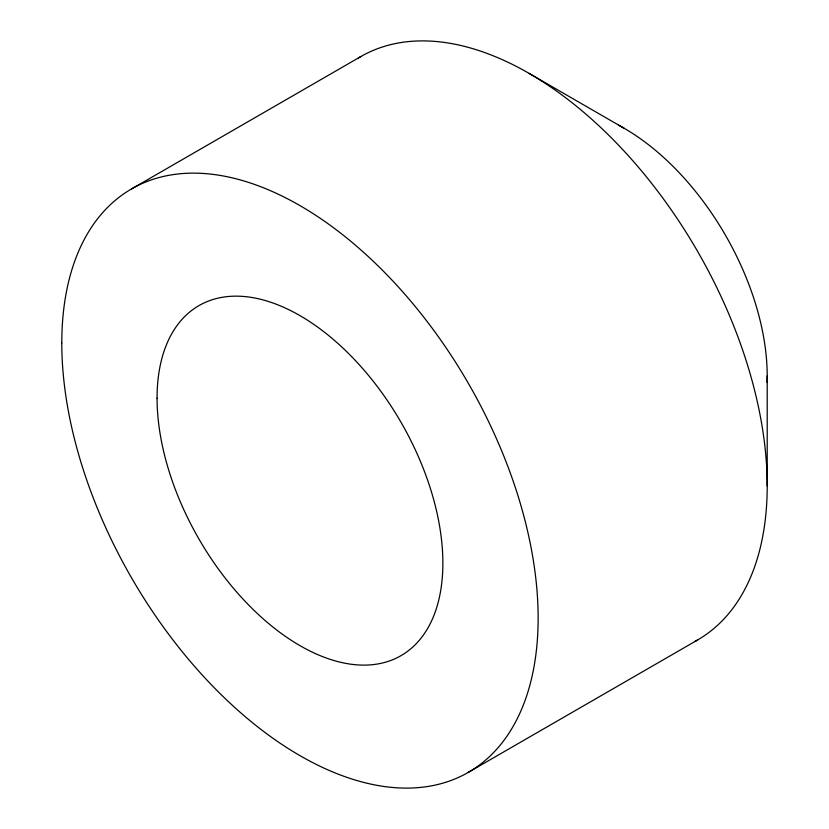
<?xml version="1.0" encoding="UTF-8"?>
<svg xmlns="http://www.w3.org/2000/svg" width="829" height="829" viewBox="0 0 829 829"><rect width="100%" height="100%" fill="white"/><g stroke="black" fill="none" stroke-linecap="round" stroke-linejoin="round"><path stroke-width="1.24" d="M131.552 188.929L360.625 56.673M468.375 772.327L697.448 640.071M529.037 73.356L624.299 128.36M767.208 375.879L767.208 485.877M358.46 57.957A336.823 194.463 60 0 1 697.448 251.135A336.823 194.463 60 0 1 695.251 641.304M618.496 125.148A202.089 116.682 60 0 1 767.084 382.511M157.064 398.127A202.089 116.682 60 0 0 371.413 664.785A202.089 116.682 60 0 0 371.413 378.977A202.089 116.682 60 0 0 157.064 398.127M61.792 343.123A336.823 194.463 60 0 0 419.049 787.55A336.823 194.463 60 0 0 419.049 311.207A336.823 194.463 60 0 0 61.792 343.123"/></g></svg>
